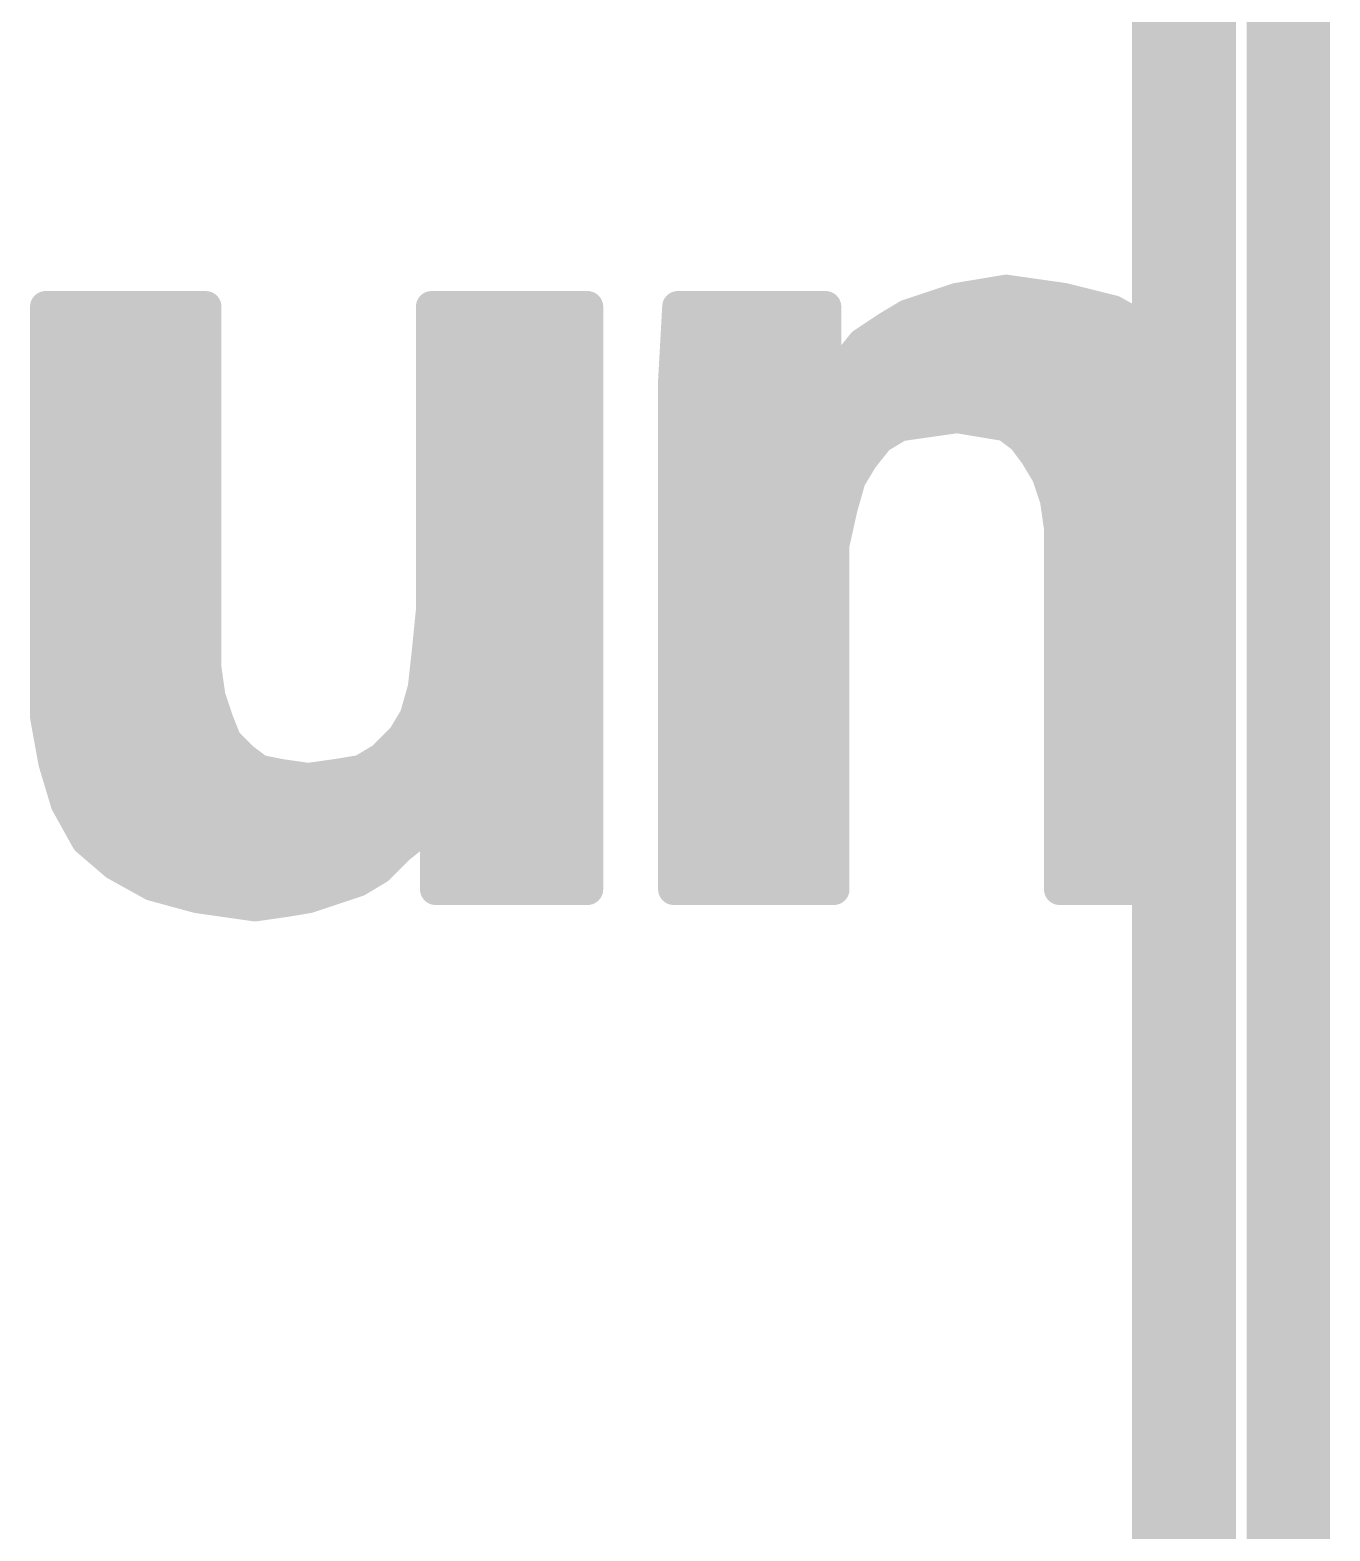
# Model space of a CAD drawing. Extents: x -29 to 79, y -27 to 74.
# Drawn here: x 49.259 to 52.426, y 4.094 to 7.752 of the extents above; entities that cross this region are included whole.
import ezdxf

# ---------------------------------------------------------------- set-up
doc = ezdxf.new("R2010")
doc.units = 0
for name, color, linetype in [('1', 12, 'CONTINUOUS'), ('16', 132, 'CONTINUOUS'), ('20', 53, 'CONTINUOUS'), ('21', 41, 'CONTINUOUS')]:
    doc.layers.add(name, color=color, linetype=linetype)

msp = doc.modelspace()

# ---------------------------------------------------------------- linework, layer by layer
at = {"layer": '1', "const_width": 0.254}
msp.add_lwpolyline([(52.07, 22.86), (52.07, 0)], dxfattribs=at)
at = {"layer": '16', "const_width": 0.254}
msp.add_lwpolyline([(52.07, 22.86), (52.07, 0)], dxfattribs=at)
at = {"layer": '20', "const_width": 0.2032}
msp.add_lwpolyline([(52.324, 2.54), (52.324, 20.447)], dxfattribs=at)
at = {"layer": '21', "const_width": 0.0762}
for points in [[(51.457, 7.078), (51.517, 7.098)], [(51.517, 7.098), (51.577, 7.108)], [(51.577, 7.108), (51.637, 7.118)], [(51.637, 7.118), (51.777, 7.098)], [(51.777, 7.098), (51.897, 7.068)], [(49.297, 6.078), (49.297, 7.078)], [(49.297, 7.078), (49.687, 7.078)], [(49.687, 7.078), (49.687, 6.198)], [(50.237, 6.338), (50.237, 7.078)], [(50.237, 7.078), (50.617, 7.078)], [(50.617, 7.078), (50.617, 5.838)], [(50.827, 6.898), (50.837, 7.078)], [(50.837, 7.078), (51.197, 7.078)], [(51.197, 7.078), (51.197, 6.878)], [(51.397, 7.058), (51.457, 7.078)], [(51.4828, 7.0866), (51.8226, 7.0866)], [(51.897, 7.068), (51.987, 7.018)], [(51.287, 6.988), (51.347, 7.028)], [(51.347, 7.028), (51.397, 7.058)], [(49.297, 7.0104), (49.687, 7.0104)], [(50.237, 7.0104), (50.617, 7.0104)], [(50.8332, 7.0104), (51.197, 7.0104)], [(51.247, 6.938), (51.287, 6.988)], [(51.3206, 7.0104), (51.9946, 7.0104)], [(51.987, 7.018), (52.047, 6.958)], [(52.047, 6.958), (52.097, 6.868)], [(49.297, 6.9342), (49.687, 6.9342)], [(50.237, 6.9342), (50.617, 6.9342)], [(50.829, 6.9342), (51.197, 6.9342)], [(51.207, 6.878), (51.247, 6.938)], [(51.2445, 6.9342), (52.0602, 6.9342)], [(50.827, 5.658), (50.827, 6.898)], [(51.197, 6.878), (51.207, 6.878)], [(49.297, 6.858), (49.687, 6.858)], [(50.237, 6.858), (50.617, 6.858)], [(50.827, 6.858), (52.101, 6.858)], [(52.097, 6.868), (52.137, 6.768)], [(51.517, 6.808), (51.447, 6.798)], [(51.577, 6.798), (51.517, 6.808)], [(49.297, 6.7818), (49.687, 6.7818)], [(50.237, 6.7818), (50.617, 6.7818)], [(50.827, 6.7818), (51.3667, 6.7818)], [(51.377, 6.788), (51.327, 6.758)], [(51.447, 6.798), (51.377, 6.788)], [(51.637, 6.788), (51.577, 6.798)], [(51.677, 6.758), (51.637, 6.788)], [(51.6453, 6.7818), (52.1315, 6.7818)], [(52.137, 6.768), (52.147, 6.658)], [(51.327, 6.758), (51.287, 6.708)], [(51.707, 6.718), (51.677, 6.758)], [(49.297, 6.7056), (49.687, 6.7056)], [(50.237, 6.7056), (50.617, 6.7056)], [(50.827, 6.7056), (51.2856, 6.7056)], [(51.287, 6.708), (51.257, 6.658)], [(51.737, 6.668), (51.707, 6.718)], [(51.7144, 6.7056), (52.1427, 6.7056)], [(51.257, 6.658), (51.237, 6.588)], [(51.757, 6.608), (51.737, 6.668)], [(52.147, 6.658), (52.157, 6.528)], [(49.297, 6.6294), (49.687, 6.6294)], [(50.237, 6.6294), (50.617, 6.6294)], [(50.827, 6.6294), (51.2488, 6.6294)], [(51.7499, 6.6294), (52.1492, 6.6294)], [(51.237, 6.588), (51.217, 6.498)], [(51.767, 6.538), (51.757, 6.608)], [(49.297, 6.5532), (49.687, 6.5532)], [(50.237, 6.5532), (50.617, 6.5532)], [(50.827, 6.5532), (51.2293, 6.5532)], [(51.7648, 6.5532), (52.1551, 6.5532)], [(51.767, 5.658), (51.767, 6.538)], [(52.157, 6.528), (52.157, 5.658)], [(49.297, 6.477), (49.687, 6.477)], [(50.237, 6.477), (50.617, 6.477)], [(50.827, 6.477), (51.217, 6.477)], [(51.217, 6.498), (51.217, 5.658)], [(51.767, 6.477), (52.157, 6.477)], [(49.297, 6.4008), (49.687, 6.4008)], [(50.237, 6.4008), (50.617, 6.4008)], [(50.827, 6.4008), (51.217, 6.4008)], [(51.767, 6.4008), (52.157, 6.4008)], [(50.227, 6.238), (50.237, 6.338)], [(49.297, 6.3246), (49.687, 6.3246)], [(50.2357, 6.3246), (50.617, 6.3246)], [(50.827, 6.3246), (51.217, 6.3246)], [(51.767, 6.3246), (52.157, 6.3246)], [(49.297, 6.2484), (49.687, 6.2484)], [(50.217, 6.148), (50.227, 6.238)], [(50.228, 6.2484), (50.617, 6.2484)], [(50.827, 6.2484), (51.217, 6.2484)], [(51.767, 6.2484), (52.157, 6.2484)], [(49.687, 6.198), (49.697, 6.128)], [(49.297, 6.1722), (49.6907, 6.1722)], [(50.197, 6.078), (50.217, 6.148)], [(50.2197, 6.1722), (50.617, 6.1722)], [(50.827, 6.1722), (51.217, 6.1722)], [(51.767, 6.1722), (52.157, 6.1722)], [(49.697, 6.128), (49.717, 6.068)], [(49.297, 6.096), (49.7077, 6.096)], [(49.317, 5.968), (49.297, 6.078)], [(50.167, 6.028), (50.197, 6.078)], [(50.2021, 6.096), (50.617, 6.096)], [(50.827, 6.096), (51.217, 6.096)], [(51.767, 6.096), (52.157, 6.096)], [(49.717, 6.068), (49.737, 6.018)], [(49.3076, 6.0198), (49.7363, 6.0198)], [(49.737, 6.018), (49.777, 5.978)], [(50.117, 5.978), (50.167, 6.028)], [(50.1588, 6.0198), (50.617, 6.0198)], [(50.827, 6.0198), (51.217, 6.0198)], [(51.767, 6.0198), (52.157, 6.0198)], [(49.347, 5.868), (49.317, 5.968)], [(49.777, 5.978), (49.817, 5.948)], [(50.067, 5.948), (50.117, 5.978)], [(49.3243, 5.9436), (49.839, 5.9436)], [(49.817, 5.948), (49.867, 5.938)], [(49.867, 5.938), (49.937, 5.928)], [(49.937, 5.928), (50.007, 5.938)], [(50.007, 5.938), (50.067, 5.948)], [(50.0406, 5.9436), (50.617, 5.9436)], [(50.827, 5.9436), (51.217, 5.9436)], [(51.767, 5.9436), (52.157, 5.9436)], [(49.397, 5.778), (49.347, 5.868)], [(49.3473, 5.8674), (50.617, 5.8674)], [(50.247, 5.858), (50.207, 5.798)], [(50.247, 5.658), (50.247, 5.858)], [(50.827, 5.8674), (51.217, 5.8674)], [(51.767, 5.8674), (52.157, 5.8674)], [(50.617, 5.838), (50.617, 5.658)], [(49.3897, 5.7912), (50.1985, 5.7912)], [(50.207, 5.798), (50.157, 5.758)], [(50.247, 5.7912), (50.617, 5.7912)], [(50.827, 5.7912), (51.217, 5.7912)], [(51.767, 5.7912), (52.157, 5.7912)], [(49.467, 5.718), (49.397, 5.778)], [(50.157, 5.758), (50.107, 5.708)], [(49.557, 5.668), (49.467, 5.718)], [(49.4724, 5.715), (50.114, 5.715)], [(50.107, 5.708), (50.057, 5.678)], [(50.247, 5.715), (50.617, 5.715)], [(50.827, 5.715), (51.217, 5.715)], [(51.767, 5.715), (52.157, 5.715)], [(50.057, 5.678), (49.997, 5.658)], [(49.667, 5.638), (49.557, 5.668)], [(49.6641, 5.6388), (49.9394, 5.6388)], [(49.807, 5.618), (49.667, 5.638)], [(49.937, 5.638), (49.877, 5.628)], [(49.997, 5.658), (49.937, 5.638)], [(50.617, 5.658), (50.247, 5.658)], [(51.217, 5.658), (50.827, 5.658)], [(52.157, 5.658), (51.767, 5.658)], [(49.877, 5.628), (49.807, 5.618)]]:
    msp.add_lwpolyline(points, dxfattribs=at)
at = {"layer": '21', "const_width": 0.0381}
for points in [[(51.5139, 7.1168, 1), (51.5201, 7.0792)], [(51.523, 7.0799, 1), (51.511, 7.1161)], [(51.5739, 7.1268, 1), (51.5801, 7.0892)], [(51.5801, 7.0892, 1), (51.5739, 7.1268)], [(51.6397, 7.1369, 1), (51.6343, 7.0991)], [(51.6401, 7.0992, 1), (51.6339, 7.1368)], [(51.7816, 7.1165, 1), (51.7724, 7.0795)], [(51.7743, 7.0791, 1), (51.7797, 7.1169)], [(49.297, 7.0971, 1), (49.297, 7.059)], [(49.3161, 7.078, 1), (49.278, 7.078)], [(49.7061, 7.078, 1), (49.668, 7.078)], [(49.687, 7.059, 1), (49.687, 7.0971)], [(50.237, 7.0971, 1), (50.237, 7.059)], [(50.2561, 7.078, 1), (50.218, 7.078)], [(50.6361, 7.078, 1), (50.598, 7.078)], [(50.617, 7.059, 1), (50.617, 7.0971)], [(50.837, 7.0971, 1), (50.837, 7.059)], [(50.856, 7.0769, 1), (50.818, 7.0791)], [(51.2161, 7.078, 1), (51.178, 7.078)], [(51.197, 7.059, 1), (51.197, 7.0971)], [(51.451, 7.0961, 1), (51.463, 7.0599)], [(51.463, 7.0599, 1), (51.451, 7.0961)], [(51.4828, 7.1057, 1), (51.4828, 7.0676)], [(51.8226, 7.0676, 1), (51.8226, 7.1057)], [(51.9063, 7.0847, 1), (51.8877, 7.0513)], [(51.8924, 7.0495, 1), (51.9016, 7.0865)], [(51.3372, 7.0443, 1), (51.3568, 7.0117)], [(51.3576, 7.0121, 1), (51.3364, 7.0439)], [(51.391, 7.0761, 1), (51.403, 7.0399)], [(51.4068, 7.0417, 1), (51.3872, 7.0743)], [(49.297, 7.0295, 1), (49.297, 6.9914)], [(49.687, 6.9914, 1), (49.687, 7.0295)], [(50.237, 7.0295, 1), (50.237, 6.9914)], [(50.617, 6.9914, 1), (50.617, 7.0295)], [(50.8332, 7.0295, 1), (50.8332, 6.9914)], [(51.197, 6.9914, 1), (51.197, 7.0295)], [(51.3019, 6.9761, 1), (51.2721, 6.9999)], [(51.3206, 7.0295, 1), (51.3206, 6.9914)], [(52.0005, 7.0315, 1), (51.9735, 7.0045)], [(51.9777, 7.0013, 1), (51.9963, 7.0347)], [(51.9946, 6.9914, 1), (51.9946, 7.0295)], [(51.2764, 7.0039, 1), (51.2976, 6.9721)], [(52.0637, 6.9673, 1), (52.0303, 6.9487)], [(52.0335, 6.9445, 1), (52.0605, 6.9715)], [(49.297, 6.9533, 1), (49.297, 6.9152)], [(49.687, 6.9152, 1), (49.687, 6.9533)], [(50.237, 6.9533, 1), (50.237, 6.9152)], [(50.617, 6.9152, 1), (50.617, 6.9533)], [(50.829, 6.9533, 1), (50.829, 6.9152)], [(51.197, 6.9152, 1), (51.197, 6.9533)], [(51.2445, 6.9533, 1), (51.2445, 6.9152)], [(51.2321, 6.9499, 1), (51.2619, 6.9261)], [(51.2629, 6.9274, 1), (51.2311, 6.9486)], [(52.0602, 6.9152, 1), (52.0602, 6.9533)], [(50.8461, 6.898, 1), (50.808, 6.898)], [(50.808, 6.8991, 1), (50.846, 6.8969)], [(51.197, 6.8971, 1), (51.197, 6.859)], [(51.207, 6.859, 1), (51.207, 6.8971)], [(49.297, 6.8771, 1), (49.297, 6.839)], [(49.687, 6.839, 1), (49.687, 6.8771)], [(50.237, 6.8771, 1), (50.237, 6.839)], [(50.617, 6.839, 1), (50.617, 6.8771)], [(50.827, 6.8771, 1), (50.827, 6.839)], [(51.178, 6.878, 1), (51.2161, 6.878)], [(51.1911, 6.8886, 1), (51.2229, 6.8674)], [(52.1147, 6.8751, 1), (52.0793, 6.8609)], [(52.0803, 6.8587, 1), (52.1137, 6.8773)], [(52.101, 6.839, 1), (52.101, 6.8771)], [(51.5201, 6.8268, 1), (51.5139, 6.7892)], [(51.5197, 6.7891, 1), (51.5143, 6.8269)], [(49.297, 6.8009, 1), (49.297, 6.7628)], [(49.687, 6.7628, 1), (49.687, 6.8009)], [(50.237, 6.8009, 1), (50.237, 6.7628)], [(50.617, 6.7628, 1), (50.617, 6.8009)], [(50.827, 6.8009, 1), (50.827, 6.7628)], [(51.3743, 6.8069, 1), (51.3797, 6.7691)], [(51.3667, 6.7628, 1), (51.3667, 6.8009)], [(51.3868, 6.7717, 1), (51.3672, 6.8043)], [(51.4443, 6.8169, 1), (51.4497, 6.7791)], [(51.4497, 6.7791, 1), (51.4443, 6.8169)], [(51.5801, 6.8168, 1), (51.5739, 6.7792)], [(51.5739, 6.7792, 1), (51.5801, 6.8168)], [(51.6484, 6.8032, 1), (51.6256, 6.7728)], [(51.6453, 6.8009, 1), (51.6453, 6.7628)], [(51.6339, 6.7692, 1), (51.6401, 6.8068)], [(52.156, 6.7697, 1), (52.118, 6.7663)], [(52.1315, 6.7628, 1), (52.1315, 6.8009)], [(51.3172, 6.7743, 1), (51.3368, 6.7417)], [(51.3419, 6.7461, 1), (51.3121, 6.7699)], [(51.6922, 6.7694, 1), (51.6618, 6.7466)], [(51.6656, 6.7428, 1), (51.6884, 6.7732)], [(52.1193, 6.7609, 1), (52.1547, 6.7751)], [(49.297, 6.7247, 1), (49.297, 6.6866)], [(49.687, 6.6866, 1), (49.687, 6.7247)], [(50.237, 6.7247, 1), (50.237, 6.6866)], [(50.617, 6.6866, 1), (50.617, 6.7247)], [(50.827, 6.7247, 1), (50.827, 6.6866)], [(51.2721, 6.7199, 1), (51.3019, 6.6961)], [(51.3033, 6.6982, 1), (51.2707, 6.7178)], [(51.2856, 6.6866, 1), (51.2856, 6.7247)], [(51.7233, 6.7278, 1), (51.6907, 6.7082)], [(51.6918, 6.7066, 1), (51.7222, 6.7294)], [(51.7144, 6.7247, 1), (51.7144, 6.6866)], [(52.1427, 6.6866, 1), (52.1427, 6.7247)], [(51.2753, 6.6528, 1), (51.2387, 6.6632)], [(51.7551, 6.674, 1), (51.7189, 6.662)], [(51.7207, 6.6582, 1), (51.7533, 6.6778)], [(52.166, 6.6595, 1), (52.128, 6.6565)], [(49.297, 6.6485, 1), (49.297, 6.6104)], [(49.687, 6.6104, 1), (49.687, 6.6485)], [(50.237, 6.6485, 1), (50.237, 6.6104)], [(50.617, 6.6104, 1), (50.617, 6.6485)], [(50.827, 6.6485, 1), (50.827, 6.6104)], [(51.2407, 6.6678, 1), (51.2733, 6.6482)], [(51.2488, 6.6104, 1), (51.2488, 6.6485)], [(51.7499, 6.6485, 1), (51.7499, 6.6104)], [(52.128, 6.6563, 1), (52.166, 6.6597)], [(52.1492, 6.6104, 1), (52.1492, 6.6485)], [(51.2556, 6.5839, 1), (51.2184, 6.5921)], [(51.7759, 6.6107, 1), (51.7381, 6.6053)], [(51.7389, 6.602, 1), (51.7751, 6.614)], [(49.297, 6.5723, 1), (49.297, 6.5342)], [(49.687, 6.5342, 1), (49.687, 6.5723)], [(50.237, 6.5723, 1), (50.237, 6.5342)], [(50.617, 6.5342, 1), (50.617, 6.5723)], [(50.827, 6.5723, 1), (50.827, 6.5342)], [(51.2187, 6.5932, 1), (51.2553, 6.5828)], [(51.2293, 6.5342, 1), (51.2293, 6.5723)], [(51.7648, 6.5723, 1), (51.7648, 6.5342)], [(52.1551, 6.5342, 1), (52.1551, 6.5723)], [(51.7861, 6.538, 1), (51.748, 6.538)], [(51.7481, 6.5353, 1), (51.7859, 6.5407)], [(52.1761, 6.528, 1), (52.138, 6.528)], [(52.138, 6.5265, 1), (52.176, 6.5295)], [(49.297, 6.4961, 1), (49.297, 6.458)], [(49.687, 6.458, 1), (49.687, 6.4961)], [(50.237, 6.4961, 1), (50.237, 6.458)], [(50.617, 6.458, 1), (50.617, 6.4961)], [(50.827, 6.4961, 1), (50.827, 6.458)], [(51.1984, 6.5021, 1), (51.2356, 6.4939)], [(51.2361, 6.498, 1), (51.198, 6.498)], [(51.217, 6.458, 1), (51.217, 6.4961)], [(51.767, 6.4961, 1), (51.767, 6.458)], [(52.157, 6.458, 1), (52.157, 6.4961)], [(49.297, 6.4199, 1), (49.297, 6.3818)], [(49.687, 6.3818, 1), (49.687, 6.4199)], [(50.237, 6.4199, 1), (50.237, 6.3818)], [(50.617, 6.3818, 1), (50.617, 6.4199)], [(50.827, 6.4199, 1), (50.827, 6.3818)], [(51.217, 6.3818, 1), (51.217, 6.4199)], [(51.767, 6.4199, 1), (51.767, 6.3818)], [(52.157, 6.3818, 1), (52.157, 6.4199)], [(50.256, 6.3361, 1), (50.218, 6.3399)], [(49.297, 6.3437, 1), (49.297, 6.3056)], [(49.687, 6.3056, 1), (49.687, 6.3437)], [(50.2357, 6.3437, 1), (50.2357, 6.3056)], [(50.218, 6.338, 1), (50.2561, 6.338)], [(50.617, 6.3056, 1), (50.617, 6.3437)], [(50.827, 6.3437, 1), (50.827, 6.3056)], [(51.217, 6.3056, 1), (51.217, 6.3437)], [(51.767, 6.3437, 1), (51.767, 6.3056)], [(52.157, 6.3056, 1), (52.157, 6.3437)], [(49.297, 6.2675, 1), (49.297, 6.2294)], [(49.687, 6.2294, 1), (49.687, 6.2675)], [(50.208, 6.2399, 1), (50.246, 6.2361)], [(50.2459, 6.2359, 1), (50.2081, 6.2401)], [(50.228, 6.2675, 1), (50.228, 6.2294)], [(50.617, 6.2294, 1), (50.617, 6.2675)], [(50.827, 6.2675, 1), (50.827, 6.2294)], [(51.217, 6.2294, 1), (51.217, 6.2675)], [(51.767, 6.2675, 1), (51.767, 6.2294)], [(52.157, 6.2294, 1), (52.157, 6.2675)], [(49.7059, 6.2007, 1), (49.6681, 6.1953)], [(49.297, 6.1913, 1), (49.297, 6.1532)], [(49.668, 6.198, 1), (49.7061, 6.198)], [(49.6907, 6.1532, 1), (49.6907, 6.1913)], [(50.2353, 6.1428, 1), (50.1987, 6.1532)], [(50.2197, 6.1913, 1), (50.2197, 6.1532)], [(50.617, 6.1532, 1), (50.617, 6.1913)], [(50.827, 6.1913, 1), (50.827, 6.1532)], [(51.217, 6.1532, 1), (51.217, 6.1913)], [(51.767, 6.1913, 1), (51.767, 6.1532)], [(52.157, 6.1532, 1), (52.157, 6.1913)], [(49.7151, 6.134, 1), (49.6789, 6.122)], [(49.6781, 6.1253, 1), (49.7159, 6.1307)], [(50.1981, 6.1501, 1), (50.2359, 6.1459)], [(49.297, 6.1151, 1), (49.297, 6.077)], [(49.3157, 6.0814, 1), (49.2783, 6.0746)], [(49.7077, 6.077, 1), (49.7077, 6.1151)], [(50.2133, 6.0682, 1), (50.1807, 6.0878)], [(50.2021, 6.1151, 1), (50.2021, 6.077)], [(50.617, 6.077, 1), (50.617, 6.1151)], [(50.827, 6.1151, 1), (50.827, 6.077)], [(51.217, 6.077, 1), (51.217, 6.1151)], [(51.767, 6.1151, 1), (51.767, 6.077)], [(52.157, 6.077, 1), (52.157, 6.1151)], [(49.278, 6.078, 1), (49.3161, 6.078)], [(49.7347, 6.0751, 1), (49.6993, 6.0609)], [(49.6989, 6.062, 1), (49.7351, 6.074)], [(50.1787, 6.0832, 1), (50.2153, 6.0728)], [(49.3076, 6.0389, 1), (49.3076, 6.0008)], [(49.7505, 6.0315, 1), (49.7235, 6.0045)], [(49.7193, 6.0109, 1), (49.7547, 6.0251)], [(49.7363, 6.0008, 1), (49.7363, 6.0389)], [(50.1588, 6.0389, 1), (50.1588, 6.0008)], [(50.1507, 6.0378, 1), (50.1833, 6.0182)], [(50.1805, 6.0145, 1), (50.1535, 6.0415)], [(50.617, 6.0008, 1), (50.617, 6.0389)], [(50.827, 6.0389, 1), (50.827, 6.0008)], [(51.217, 6.0008, 1), (51.217, 6.0389)], [(51.767, 6.0389, 1), (51.767, 6.0008)], [(52.157, 6.0008, 1), (52.157, 6.0389)], [(49.3352, 5.9735, 1), (49.2988, 5.9625)], [(49.7884, 5.9932, 1), (49.7656, 5.9628)], [(49.7635, 5.9645, 1), (49.7905, 5.9915)], [(50.1035, 5.9915, 1), (50.1305, 5.9645)], [(50.1268, 5.9617, 1), (50.1072, 5.9943)], [(49.2983, 5.9646, 1), (49.3357, 5.9714)], [(49.3243, 5.9627, 1), (49.3243, 5.9245)], [(49.8207, 5.9667, 1), (49.8133, 5.9293)], [(49.8056, 5.9328, 1), (49.8284, 5.9632)], [(49.839, 5.9245, 1), (49.839, 5.9627)], [(49.8697, 5.9569, 1), (49.8643, 5.9191)], [(49.8633, 5.9193, 1), (49.8707, 5.9567)], [(49.9343, 5.9469, 1), (49.9397, 5.9091)], [(49.9343, 5.9091, 1), (49.9397, 5.9469)], [(50.0039, 5.9568, 1), (50.0101, 5.9192)], [(50.0097, 5.9191, 1), (50.0043, 5.9569)], [(50.0406, 5.9627, 1), (50.0406, 5.9245)], [(50.0572, 5.9643, 1), (50.0768, 5.9317)], [(50.0701, 5.9292, 1), (50.0639, 5.9668)], [(50.617, 5.9245, 1), (50.617, 5.9627)], [(50.827, 5.9627, 1), (50.827, 5.9245)], [(51.217, 5.9245, 1), (51.217, 5.9627)], [(51.767, 5.9627, 1), (51.767, 5.9245)], [(52.157, 5.9245, 1), (52.157, 5.9627)], [(49.3637, 5.8773, 1), (49.3303, 5.8587)], [(49.3473, 5.8864, 1), (49.3473, 5.8483)], [(49.3288, 5.8625, 1), (49.3652, 5.8735)], [(50.266, 5.858, 1), (50.2279, 5.858)], [(50.2629, 5.8474, 1), (50.2311, 5.8686)], [(50.617, 5.8483, 1), (50.617, 5.8864)], [(50.827, 5.8864, 1), (50.827, 5.8483)], [(51.217, 5.8483, 1), (51.217, 5.8864)], [(51.767, 5.8864, 1), (51.767, 5.8483)], [(52.157, 5.8483, 1), (52.157, 5.8864)], [(50.6361, 5.838, 1), (50.598, 5.838)], [(50.598, 5.838, 1), (50.6361, 5.838)], [(49.3897, 5.8102, 1), (49.3897, 5.7721)], [(50.1911, 5.8086, 1), (50.2229, 5.7874)], [(50.2189, 5.7831, 1), (50.1951, 5.8129)], [(50.1985, 5.7721, 1), (50.1985, 5.8102)], [(50.247, 5.8102, 1), (50.247, 5.7721)], [(50.617, 5.7721, 1), (50.617, 5.8102)], [(50.827, 5.8102, 1), (50.827, 5.7721)], [(51.217, 5.7721, 1), (51.217, 5.8102)], [(51.767, 5.8102, 1), (51.767, 5.7721)], [(52.157, 5.7721, 1), (52.157, 5.8102)], [(49.4094, 5.7925, 1), (49.3846, 5.7635)], [(49.3803, 5.7687, 1), (49.4137, 5.7873)], [(50.1451, 5.7729, 1), (50.1689, 5.7431)], [(50.1705, 5.7445, 1), (50.1435, 5.7715)], [(49.4763, 5.7347, 1), (49.4577, 5.7013)], [(49.4724, 5.734, 1), (49.4724, 5.6959)], [(49.4546, 5.7035, 1), (49.4794, 5.7325)], [(50.1168, 5.6917, 1), (50.0972, 5.7243)], [(50.114, 5.6959, 1), (50.114, 5.734)], [(50.247, 5.734, 1), (50.247, 5.6959)], [(50.617, 5.6959, 1), (50.617, 5.734)], [(50.827, 5.734, 1), (50.827, 5.6959)], [(51.217, 5.6959, 1), (51.217, 5.734)], [(51.767, 5.734, 1), (51.767, 5.6959)], [(52.157, 5.6959, 1), (52.157, 5.734)], [(50.0472, 5.6943, 1), (50.0668, 5.6617)], [(50.063, 5.6599, 1), (50.051, 5.6961)], [(50.0935, 5.7215, 1), (50.1205, 5.6945)], [(49.562, 5.6864, 1), (49.552, 5.6496)], [(49.5477, 5.6513, 1), (49.5663, 5.6847)], [(49.6641, 5.6579, 1), (49.6641, 5.6198)], [(49.6697, 5.6569, 1), (49.6643, 5.6191)], [(49.662, 5.6196, 1), (49.672, 5.6564)], [(49.931, 5.6561, 1), (49.943, 5.6199)], [(49.9401, 5.6192, 1), (49.9339, 5.6568)], [(49.9394, 5.6198, 1), (49.9394, 5.6579)], [(49.991, 5.6761, 1), (50.003, 5.6399)], [(50.003, 5.6399, 1), (49.991, 5.6761)], [(50.2279, 5.658, 1), (50.266, 5.658)], [(50.247, 5.6771, 1), (50.247, 5.639)], [(50.598, 5.658, 1), (50.6361, 5.658)], [(50.617, 5.639, 1), (50.617, 5.6771)], [(50.827, 5.6771, 1), (50.827, 5.639)], [(50.808, 5.658, 1), (50.8461, 5.658)], [(51.198, 5.658, 1), (51.2361, 5.658)], [(51.217, 5.639, 1), (51.217, 5.6771)], [(51.767, 5.6771, 1), (51.767, 5.639)], [(51.748, 5.658, 1), (51.7861, 5.658)], [(52.138, 5.658, 1), (52.1761, 5.658)], [(52.157, 5.639, 1), (52.157, 5.6771)], [(49.8043, 5.6369, 1), (49.8097, 5.5991)], [(49.8043, 5.5991, 1), (49.8097, 5.6369)], [(49.8739, 5.6468, 1), (49.8801, 5.6092)], [(49.8797, 5.6091, 1), (49.8743, 5.6469)]]:
    msp.add_lwpolyline(points, format="xyb", dxfattribs=at)

doc.saveas('drawing.dxf')
